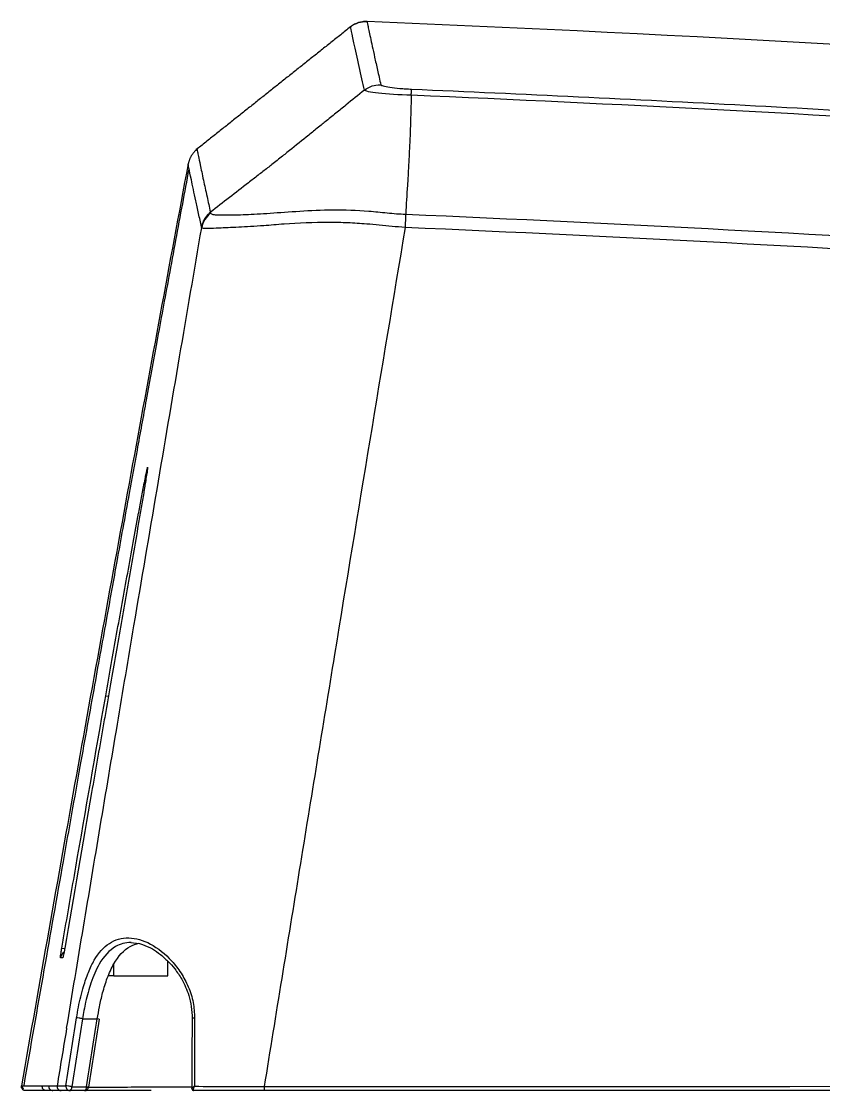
# Model space of a CAD drawing. Header units: millimetres. Extents: x -8699 to 14519, y -2727 to 7848.
# Drawn here: x -8699.3 to -8601.4, y 7030.8 to 7161.1 of the extents above; entities that cross this region are included whole.
import ezdxf

# ---------------------------------------------------------------- set-up
doc = ezdxf.new("R2010")
doc.units = ezdxf.units.MM
doc.layers.add('1', color=7, linetype='Continuous', true_color=0xffffff)

msp = doc.modelspace()

# ---------------------------------------------------------------- linework, layer by layer
at = {"layer": '1', "color": 8, "linetype": 'Continuous'}
for p, q in [((-8659.1, 7160.45), (-8659.1, 7160.45)), ((-8657.11, 7161.1), (-8657.11, 7161.1)), ((-8688.97, 7078.9), (-8688.65, 7078.84)), ((-8687.99, 7044.78), (-8687.99, 7046.21)), ((-8691.8, 7039.54), (-8690, 7039.54)), ((-8699.25, 7031.37), (-8699.25, 7031.37)), ((-8693.1, 7031.26), (-8691.3, 7031.26))]:
    msp.add_line(p, q, dxfattribs=at)
at = {"layer": '1', "color": 7, "linetype": 'Continuous'}
for p, q in [((-8694.33, 7048.15), (-8693.99, 7048.09)), ((-8693.96, 7048.15), (-8693.97, 7048.15)), ((-8681.38, 7044.78), (-8681.38, 7046.55)), ((-8687.99, 7044.78), (-8688.64, 7044.78)), ((-8687.99, 7044.78), (-8681.38, 7044.78)), ((-8699.25, 7031.37), (-8699.25, 7031.37)), ((-8696.72, 7030.78), (-8698.75, 7030.78)), ((-8691.55, 7030.78), (-8693.35, 7030.78)), ((-8678.26, 7030.78), (-8678.26, 7030.78))]:
    msp.add_line(p, q, dxfattribs=at)
msp.add_arc((-8691.55, 7031.28), 0.5, 271.0621, 351.1607, dxfattribs=at)
for centre, major_axis, ratio, start_param, end_param in [((-8693.51, 7046.78), (0, -1), 0.999425, 3.74116, 4.5424), ((-8678.26, 7030.98), (0, 0.2), 0.919718, 1.801014, 3.141593)]:
    msp.add_ellipse(centre, major_axis=major_axis, ratio=ratio, start_param=start_param, end_param=end_param, dxfattribs=at)
at = {"layer": '1', "color": 8, "linetype": 'Continuous'}
for centre, major_axis, ratio, start_param, end_param in [((-8692.05, 7039.57), (-0.494, 0.078), 0.030415, 4.187219, 5.996414), ((-8690.25, 7039.57), (0.494, -0.078), 0.030808, 6.018458, 7.328833), ((-8677.94, 7039.57), (0.5, -0.009), 0.070277, 1.96668, 3.144757), ((-8693.35, 7031.28), (0, -0.5), 0.955, 4.556593, 6.283185), ((-8693.35, 7031.28), (-0.494, 0.077), 0.028846, 4.187139, 5.98568), ((-8693.35, 7031.28), (0, -0.5), 0.5, 0, 1.518436), ((-8691.55, 7031.28), (0, -0.5), 0.5, 0, 1.518436), ((-8691.55, 7031.28), (0.494, -0.077), 0.029226, 6.282214, 7.328751)]:
    msp.add_ellipse(centre, major_axis=major_axis, ratio=ratio, start_param=start_param, end_param=end_param, dxfattribs=at)
at = {"layer": '1', "color": 7, "linetype": 'Continuous'}
for points, degree in [([(-8658.99, 7160.54), (-8668.48, 7152.99), (-8677.97, 7145.44)], 2), ([(-8423.28, 7144.94), (-8501.08, 7152.3), (-8579.02, 7157.8), (-8657.11, 7161.1)], 3), ([(-8423.28, 7144.94), (-8501.07, 7152.3), (-8579.04, 7157.8), (-8657.11, 7161.1)], 3), ([(-8657.43, 7152.73), (-8657.43, 7152.73), (-8657.43, 7152.73), (-8657.44, 7152.73)], 3), ([(-8677.84, 7145.51), (-8678.71, 7144.8), (-8678.92, 7143.71)], 2), ([(-8677.85, 7145.53), (-8677.85, 7145.53), (-8677.85, 7145.53), (-8677.85, 7145.52)], 3), ([(-8676.19, 7137.75), (-8676.74, 7137.32), (-8677.14, 7136.64), (-8677.27, 7135.95)], 3), ([(-8676.21, 7137.84), (-8676.2, 7137.81), (-8676.2, 7137.78), (-8676.19, 7137.75)], 3), ([(-8678.44, 7039.57), (-8678.49, 7030.94)], 1), ([(-8699.25, 7031.37), (-8699.01, 7030.99)], 1), ([(-8678.16, 7031.31), (-8675.3, 7031.29), (-8672.39, 7031.27), (-8669.66, 7031.28)], 3), ([(-8669.65, 7031.28), (-8564.49, 7031.33), (-8459.34, 7031.33), (-8354.2, 7031.29)], 3), ([(-8696.22, 7030.78), (-8697.91, 7030.78), (-8698.75, 7030.78), (-8698.75, 7030.78)], 3), ([(-8694.41, 7030.78), (-8694.76, 7030.78), (-8695.1, 7030.78), (-8695.41, 7030.78)], 3), ([(-8693.35, 7030.78), (-8693.95, 7030.78), (-8694.31, 7030.78), (-8694.41, 7030.78)], 3), ([(-8669.66, 7030.78), (-8672.6, 7030.78), (-8675.52, 7030.78), (-8678.26, 7030.78)], 3)]:
    msp.add_open_spline(points, degree=degree, dxfattribs=at)
for points, degree, knots in [([(-8657.44, 7152.73), (-8657.63, 7153.58), (-8657.85, 7154.59), (-8658.29, 7156.62), (-8658.52, 7157.65), (-8659.07, 7160.22), (-8659.11, 7160.45), (-8659.1, 7160.45)], 3, [0, 0, 0, 0, 0.250585, 0.250585, 0.50117, 0.50117, 1, 1, 1, 1]), ([(-8657.11, 7161.1), (-8657.29, 7161.11), (-8657.48, 7161.1), (-8657.67, 7161.07), (-8658, 7161.02), (-8658.33, 7160.91), (-8658.63, 7160.76), (-8658.79, 7160.67), (-8658.95, 7160.56), (-8659.1, 7160.45)], 3, [0, 0, 0, 0, 0.262765, 0.262765, 0.262765, 0.736711, 0.736711, 0.736711, 1, 1, 1, 1]), ([(-8658.63, 7160.76), (-8658.33, 7160.91), (-8658, 7161.02), (-8657.67, 7161.07), (-8657.48, 7161.1), (-8657.29, 7161.11), (-8657.11, 7161.1)], 3, [0, 0, 0, 0, 0.642151, 0.642151, 0.642151, 1, 1, 1, 1]), ([(-8657.43, 7152.73), (-8657.16, 7152.95), (-8656.83, 7153.12), (-8656.19, 7153.34), (-8655.85, 7153.39), (-8655.5, 7153.38), (-8655.47, 7153.38), (-8655.44, 7153.38)], 3, [0, 0, 0, 0, 0.499431, 0.499431, 0.957296, 0.957296, 1, 1, 1, 1]), ([(-8657.44, 7152.73), (-8658.18, 7152.12), (-8659.34, 7151.18), (-8660.93, 7149.89), (-8661.93, 7149.08), (-8662.74, 7148.43), (-8663.51, 7147.81), (-8664.91, 7146.69), (-8666.27, 7145.6), (-8667.45, 7144.65), (-8668.07, 7144.15), (-8668.67, 7143.69), (-8669.45, 7143.08), (-8670.4, 7142.35), (-8672.73, 7140.53), (-8674.67, 7139.04), (-8676.21, 7137.84)], 3, [0, 0, 0, 0, 0.119728, 0.185364, 0.254236, 0.280037, 0.31464, 0.377181, 0.502366, 0.531447, 0.56478, 0.600756, 0.627341, 0.689362, 0.752462, 1, 1, 1, 1]), ([(-8651.72, 7152.1), (-8653.21, 7152.15), (-8654.66, 7152.24), (-8656.74, 7152.47), (-8657.36, 7152.6), (-8657.43, 7152.73)], 3, [0, 0, 0, 0, 0.5, 0.5, 1, 1, 1, 1]), ([(-8651.72, 7152.1), (-8651.75, 7150.86), (-8651.8, 7149.1), (-8651.89, 7146.68), (-8651.98, 7144.86), (-8652.07, 7142.98), (-8652.22, 7140.56), (-8652.33, 7138.78), (-8652.4, 7137.6)], 3, [0, 0, 0, 0, 0.255787, 0.364613, 0.500001, 0.632421, 0.75509, 1, 1, 1, 1]), ([(-8678.93, 7143.74), (-8681.21, 7131.55), (-8683.46, 7119.36), (-8688, 7094.54), (-8690.29, 7081.91), (-8694.81, 7056.65), (-8697.04, 7044.01), (-8699.25, 7031.37)], 3, [0, 0, 0, 0, 0.325683, 0.325683, 0.662839, 0.662839, 1, 1, 1, 1]), ([(-8678.85, 7143.08), (-8679.11, 7141.68), (-8679.92, 7137.33), (-8681.22, 7130.31), (-8682.69, 7122.35), (-8683.98, 7115.3), (-8685.1, 7109.15), (-8686.06, 7103.92), (-8686.88, 7099.4), (-8687.78, 7094.39), (-8688.93, 7088.05), (-8690.43, 7079.72), (-8692.21, 7069.76), (-8694.27, 7058.18), (-8696.56, 7045.21), (-8698.15, 7036.1), (-8698.97, 7031.39)], 3, [0, 0, 0, 0, 0.037695, 0.117259, 0.188644, 0.251859, 0.30691, 0.353803, 0.392542, 0.428326, 0.488312, 0.56284, 0.651913, 0.755539, 0.873732, 1, 1, 1, 1]), ([(-8678.82, 7143.2), (-8678.82, 7143.21), (-8678.89, 7143.51), (-8678.91, 7143.62), (-8678.92, 7143.71)], 3, [0, 0, 0, 0, 0.042375, 1, 1, 1, 1]), ([(-8652.47, 7135.98), (-8653, 7136.02), (-8654.57, 7136.16), (-8656.91, 7136.4), (-8659.46, 7136.57), (-8662.94, 7136.62), (-8666.46, 7136.48), (-8670.12, 7136.15), (-8672.92, 7136.01), (-8675.11, 7135.91), (-8676.42, 7135.85), (-8677.1, 7135.83), (-8677.22, 7135.91), (-8677.27, 7135.95)], 3, [0, 0, 0, 0, 0.042107, 0.124912, 0.187139, 0.25014, 0.415334, 0.499756, 0.622472, 0.749236, 0.845916, 0.929202, 1, 1, 1, 1]), ([(-8684.96, 7101.16), (-8684.95, 7101.19), (-8684.83, 7101.83), (-8684.6, 7103.07), (-8684.35, 7104.4), (-8684.18, 7105.25), (-8684.11, 7105.64), (-8684.04, 7105.95), (-8683.99, 7106.2), (-8683.94, 7106.44), (-8683.89, 7106.69), (-8683.85, 7106.8), (-8683.87, 7106.66), (-8683.89, 7106.48), (-8683.93, 7106.17), (-8684.03, 7105.58), (-8684.14, 7104.88), (-8684.24, 7104.3), (-8684.33, 7103.71), (-8684.51, 7102.67), (-8684.77, 7101.16), (-8685.18, 7098.72), (-8685.71, 7095.65), (-8686.58, 7090.69), (-8687.44, 7085.74), (-8688.31, 7080.76), (-8688.75, 7078.26), (-8688.97, 7076.98)], 3, [0, 0, 0, 0, 0.002624, 0.052596, 0.102421, 0.115083, 0.127456, 0.138036, 0.145249, 0.152538, 0.165714, 0.177714, 0.19026, 0.196785, 0.20289, 0.227685, 0.253035, 0.265626, 0.278094, 0.30315, 0.352967, 0.402663, 0.502109, 0.601724, 0.800832, 0.897685, 1, 1, 1, 1]), ([(-8688.97, 7076.98), (-8689.09, 7076.32), (-8689.2, 7075.67), (-8689.78, 7072.38), (-8690.24, 7069.76), (-8691.79, 7060.8), (-8692.89, 7054.48), (-8693.97, 7048.15)], 3, [0, 0, 0, 0, 0.068357, 0.068357, 0.341785, 0.341785, 1, 1, 1, 1]), ([(-8692.53, 7039.65), (-8692.45, 7040.08), (-8692.31, 7040.96), (-8692.02, 7042.25), (-8691.63, 7043.7), (-8691.1, 7045.24), (-8690.16, 7047.22), (-8688.62, 7048.97), (-8686.23, 7049.64), (-8683.49, 7048.87), (-8681.27, 7047.08), (-8679.76, 7045.15), (-8678.86, 7043.45), (-8678.23, 7041.58), (-8678.17, 7040.25), (-8678.13, 7039.6)], 3, [0, 0, 0, 0, 0.041504, 0.083106, 0.125608, 0.187994, 0.250497, 0.37504, 0.499551, 0.623472, 0.749325, 0.813008, 0.874944, 0.938828, 1, 1, 1, 1]), ([(-8694.49, 7046.95), (-8694.5, 7046.95), (-8694.5, 7046.96), (-8694.5, 7047.01), (-8694.49, 7047.06), (-8694.48, 7047.2), (-8694.46, 7047.29), (-8694.43, 7047.5), (-8694.42, 7047.62), (-8694.37, 7047.88), (-8694.35, 7048.02), (-8694.33, 7048.15)], 3, [0, 0, 0, 0, 0.134016, 0.134016, 0.347071, 0.347071, 0.563356, 0.563356, 0.781754, 0.781754, 1, 1, 1, 1]), ([(-8693.97, 7048.15), (-8693.99, 7048.06), (-8694, 7047.97), (-8694.04, 7047.75), (-8694.07, 7047.62), (-8694.11, 7047.39), (-8694.13, 7047.29), (-8694.17, 7047.13), (-8694.18, 7047.06), (-8694.21, 7046.97), (-8694.22, 7046.95), (-8694.22, 7046.95)], 3, [0, 0, 0, 0, 0.146006, 0.146006, 0.362837, 0.362837, 0.576518, 0.576518, 0.788185, 0.788185, 1, 1, 1, 1]), ([(-8685.89, 7048.83), (-8686.57, 7048.83), (-8688.03, 7048.45), (-8689.68, 7046.64), (-8690.78, 7044.08), (-8691.42, 7041.73), (-8691.69, 7040.22), (-8691.8, 7039.54)], 3, [0, 0, 0, 0, 0.21192, 0.494318, 0.692341, 0.860832, 1, 1, 1, 1]), ([(-8690, 7039.54), (-8689.91, 7040.03), (-8689.73, 7041.1), (-8689.35, 7042.79), (-8688.78, 7044.6), (-8687.8, 7046.78), (-8686.47, 7048.24), (-8685.29, 7048.68), (-8684.91, 7048.75)], 3, [0, 0, 0, 0, 0.109276, 0.238223, 0.387005, 0.555716, 0.863452, 1, 1, 1, 1]), ([(-8685.91, 7048.83), (-8685.46, 7048.83), (-8684.61, 7048.69), (-8683.37, 7048.14), (-8682.41, 7047.49), (-8681.9, 7047.03), (-8681.72, 7046.85)], 3, [0, 0, 0, 0, 0.349175, 0.63485, 0.86577, 1, 1, 1, 1]), ([(-8681.72, 7046.85), (-8681.6, 7046.75), (-8681.19, 7046.39), (-8680.49, 7045.57), (-8679.58, 7044.23), (-8678.68, 7042.23), (-8678.45, 7040.57), (-8678.44, 7039.58)], 3, [0, 0, 0, 0, 0.064407, 0.224166, 0.411927, 0.669766, 1, 1, 1, 1]), ([(-8689.77, 7039.49), (-8689.99, 7038.11), (-8690.43, 7035.35), (-8690.86, 7032.59), (-8691.07, 7031.21)], 3, [0, 0, 0, 0, 0.5, 1, 1, 1, 1]), ([(-8699.21, 7031.07), (-8699.22, 7031.11), (-8699.23, 7031.14), (-8699.25, 7031.23), (-8699.26, 7031.29), (-8699.25, 7031.35), (-8699.25, 7031.36), (-8699.25, 7031.37)], 3, [0, 0, 0, 0, 0.347745, 0.347745, 0.906538, 0.906538, 1, 1, 1, 1]), ([(-8698.75, 7030.78), (-8698.81, 7030.78), (-8698.87, 7030.79), (-8698.97, 7030.83), (-8699.02, 7030.86), (-8699.11, 7030.93), (-8699.15, 7030.97), (-8699.21, 7031.07), (-8699.23, 7031.12), (-8699.25, 7031.23), (-8699.26, 7031.29), (-8699.25, 7031.35), (-8699.25, 7031.36), (-8699.25, 7031.37)], 3, [0, 0, 0, 0, 0.193533, 0.193533, 0.387066, 0.387066, 0.580588, 0.580588, 0.77411, 0.77411, 0.967632, 0.967632, 1, 1, 1, 1]), ([(-8695.9, 7031.37), (-8695.88, 7031.37), (-8695.87, 7031.37), (-8695.8, 7031.37), (-8695.73, 7031.37), (-8695.43, 7031.37), (-8695.17, 7031.36), (-8694.9, 7031.36)], 3, [0, 0, 0, 0, 0.047522, 0.047522, 0.237609, 0.237609, 1, 1, 1, 1]), ([(-8678.45, 7030.98), (-8678.47, 7030.98), (-8678.51, 7031), (-8678.46, 7031.08), (-8678.34, 7031.18), (-8678.25, 7031.27), (-8678.2, 7031.31)], 3, [0, 0, 0, 0, 0.23634, 0.501893, 0.753104, 1, 1, 1, 1]), ([(-8678.47, 7031.05), (-8678.47, 7031.02), (-8678.47, 7030.98), (-8678.43, 7030.92), (-8678.38, 7030.86), (-8678.34, 7030.84), (-8678.31, 7030.84)], 3, [0, 0, 0, 0, 0.224829, 0.474584, 0.738019, 1, 1, 1, 1]), ([(-8678.18, 7031.3), (-8678.19, 7031.28), (-8678.2, 7031.25), (-8678.23, 7031.19), (-8678.27, 7031.08), (-8678.32, 7030.94), (-8678.33, 7030.81), (-8678.29, 7030.79), (-8678.26, 7030.78)], 3, [0, 0, 0, 0, 0.0718, 0.125756, 0.251452, 0.501084, 0.750469, 1, 1, 1, 1]), ([(-8695.41, 7030.78), (-8695.51, 7030.78), (-8695.61, 7030.78), (-8695.89, 7030.78), (-8696.05, 7030.78), (-8696.22, 7030.78)], 3, [0, 0, 0, 0, 0.361696, 0.361696, 1, 1, 1, 1]), ([(-8683.43, 7030.78), (-8684.4, 7030.78), (-8685.3, 7030.78), (-8688.48, 7030.78), (-8690.32, 7030.78), (-8692.16, 7030.78), (-8692.39, 7030.78)], 2, [0, 0, 0, 0.124966, 0.124966, 0.562483, 0.562483, 1, 1, 1]), ([(-8354.2, 7030.78), (-8366.77, 7030.78), (-8379.34, 7030.78), (-8406.19, 7030.78), (-8420.48, 7030.78), (-8440.6, 7030.78), (-8446.43, 7030.78), (-8473.81, 7030.78), (-8495.36, 7030.78), (-8567.83, 7030.78), (-8618.74, 7030.78), (-8669.66, 7030.78)], 3, [0, 0, 0, 0, 0.11954, 0.11954, 0.255382, 0.255382, 0.310858, 0.310858, 0.515792, 0.515792, 1, 1, 1, 1])]:
    msp.add_open_spline(points, degree=degree, knots=knots, dxfattribs=at)
at = {"layer": '1', "color": 8, "linetype": 'Continuous'}
for points, knots in [([(-8657.11, 7161.1), (-8657.1, 7161.07), (-8657.1, 7161.03), (-8657.02, 7160.64), (-8656.89, 7160.04), (-8656.71, 7159.18), (-8656.48, 7158.1), (-8656.19, 7156.77), (-8655.85, 7155.22), (-8655.57, 7153.99), (-8655.44, 7153.38)], [0, 0, 0, 0, 0.126245, 0.252101, 0.377585, 0.502714, 0.627504, 0.751972, 0.876132, 1, 1, 1, 1]), ([(-8655.44, 7153.38), (-8655.42, 7153.36), (-8655.37, 7153.31), (-8655.08, 7153.21), (-8654.41, 7153.07), (-8653.36, 7152.96), (-8652.41, 7152.89), (-8651.92, 7152.86), (-8651.68, 7152.85)], [0, 0, 0, 0, 0.126931, 0.251728, 0.500715, 0.751128, 0.876529, 1, 1, 1, 1]), ([(-8489.42, 7141.84), (-8502.23, 7142.9), (-8531.44, 7145.19), (-8585.52, 7148.87), (-8626.83, 7151.03), (-8651.72, 7152.1)], [0, 0, 0, 0, 0.237223, 0.540651, 1, 1, 1, 1]), ([(-8651.68, 7152.85), (-8644.9, 7152.55), (-8631.34, 7151.94), (-8611.01, 7150.91), (-8590.68, 7149.78), (-8563.59, 7148.13), (-8536.51, 7146.27), (-8509.45, 7144.22), (-8495.92, 7143.12), (-8489.16, 7142.57)], [0, 0, 0, 0, 0.125001, 0.249997, 0.374992, 0.49999, 0.749992, 0.874995, 1, 1, 1, 1]), ([(-8677.85, 7145.52), (-8677.84, 7145.51), (-8677.84, 7145.47), (-8677.79, 7145.22), (-8677.67, 7144.65), (-8677.45, 7143.58), (-8677.1, 7141.95), (-8676.67, 7139.95), (-8676.35, 7138.49), (-8676.21, 7137.84)], [0, 0, 0, 0, 0.065013, 0.182668, 0.322603, 0.48482, 0.693263, 0.86499, 1, 1, 1, 1]), ([(-8677.29, 7136.04), (-8677.41, 7136.61), (-8677.67, 7137.77), (-8678, 7139.3), (-8678.3, 7140.69), (-8678.6, 7142.14), (-8678.76, 7142.9), (-8678.82, 7143.2)], [0, 0, 0, 0, 0.155682, 0.321172, 0.496489, 0.681611, 1, 1, 1, 1]), ([(-8676.19, 7137.75), (-8676.16, 7137.71), (-8676.09, 7137.59), (-8675.71, 7137.54), (-8675.05, 7137.52), (-8673.96, 7137.51), (-8672.03, 7137.55), (-8669.02, 7137.71), (-8665.37, 7138), (-8661.29, 7138.2), (-8657.64, 7138.07), (-8655.03, 7137.81), (-8653.53, 7137.66), (-8652.78, 7137.62), (-8652.41, 7137.6)], [0, 0, 0, 0, 0.048415, 0.125033, 0.183555, 0.250524, 0.375629, 0.500271, 0.624932, 0.749986, 0.875031, 0.937834, 0.969335, 1, 1, 1, 1]), ([(-8652.4, 7137.6), (-8626.14, 7136.47), (-8599.97, 7135.09), (-8547.74, 7131.8), (-8521.64, 7129.9), (-8495.45, 7127.78)], [0, 0, 0, 0, 0.5, 0.5, 1, 1, 1, 1]), ([(-8693.74, 7038.4), (-8693.4, 7040.45), (-8692.72, 7044.55), (-8691.35, 7052.74), (-8689.63, 7063.04), (-8687.57, 7075.3), (-8685.27, 7089), (-8682.74, 7103.94), (-8679.98, 7120.12), (-8678.17, 7130.71), (-8677.27, 7135.95)], [0, 0, 0, 0, 0.062535, 0.125028, 0.24997, 0.377174, 0.499966, 0.670227, 0.836844, 1, 1, 1, 1]), ([(-8652.47, 7135.98), (-8655.33, 7118.78), (-8658.21, 7101.4), (-8662.51, 7075.18), (-8663.94, 7066.42), (-8666.8, 7048.86), (-8668.23, 7040.07), (-8669.65, 7031.28)], [0, 0, 0, 0, 0.5, 0.5, 0.75, 0.75, 1, 1, 1, 1]), ([(-8495.61, 7126.16), (-8521.72, 7128.28), (-8547.85, 7130.2), (-8600.14, 7133.48), (-8626.3, 7134.85), (-8652.47, 7135.98)], [0, 0, 0, 0, 0.5, 0.5, 1, 1, 1, 1]), ([(-8688.97, 7078.9), (-8688.75, 7080.18), (-8688.31, 7082.68), (-8687.42, 7087.67), (-8686.52, 7092.63), (-8685.63, 7097.55), (-8685.18, 7099.98), (-8684.96, 7101.16)], [0, 0, 0, 0, 0.171134, 0.334953, 0.669613, 0.837056, 1, 1, 1, 1]), ([(-8694.33, 7048.15), (-8694.22, 7048.81), (-8694.1, 7049.47), (-8693.54, 7052.75), (-8693.08, 7055.38), (-8691.42, 7064.97), (-8690.2, 7071.94), (-8688.97, 7078.9)], [0, 0, 0, 0, 0.064077, 0.064077, 0.320384, 0.320384, 1, 1, 1, 1]), ([(-8694.22, 7046.95), (-8694.24, 7046.95), (-8694.27, 7046.95), (-8694.36, 7046.95), (-8694.43, 7046.95), (-8694.49, 7046.95)], [0, 0, 0, 0, 0.255377, 0.255377, 1, 1, 1, 1]), ([(-8693.82, 7031.36), (-8693.61, 7032.74), (-8693.18, 7035.5), (-8692.74, 7038.26), (-8692.53, 7039.65)], [0, 0, 0, 0, 0.5, 1, 1, 1, 1]), ([(-8678.13, 7039.6), (-8678.15, 7038.29), (-8678.18, 7035.53), (-8678.16, 7032.76), (-8678.16, 7031.31)], [0, 0, 0, 0, 0.47524, 1, 1, 1, 1]), ([(-8699.25, 7031.37), (-8699.22, 7031.37), (-8699.18, 7031.37), (-8698.84, 7031.37), (-8698.32, 7031.37), (-8697.62, 7031.37), (-8697.01, 7031.37), (-8696.71, 7031.37)], [0, 0, 0, 0, 0.210409, 0.416478, 0.616769, 0.811277, 1, 1, 1, 1]), ([(-8696.22, 7030.78), (-8696.34, 7030.78), (-8696.5, 7030.84), (-8696.7, 7031.08), (-8696.73, 7031.24), (-8696.71, 7031.37)], [0, 0, 0, 0, 0.5, 0.5, 1, 1, 1, 1]), ([(-8696.71, 7031.37), (-8696.55, 7031.37), (-8696.38, 7031.37), (-8696.1, 7031.37), (-8696, 7031.37), (-8695.9, 7031.37)], [0, 0, 0, 0, 0.639369, 0.639369, 1, 1, 1, 1]), ([(-8695.9, 7031.37), (-8695.9, 7031.29), (-8695.91, 7031.15), (-8695.8, 7030.95), (-8695.62, 7030.81), (-8695.48, 7030.79), (-8695.41, 7030.78)], [0, 0, 0, 0, 0.242352, 0.499889, 0.749873, 1, 1, 1, 1]), ([(-8694.9, 7031.36), (-8694.85, 7031.37), (-8694.74, 7031.37), (-8694.37, 7031.36), (-8694, 7031.36), (-8693.82, 7031.36)], [0, 0, 0, 0, 0.34615, 0.680331, 1, 1, 1, 1]), ([(-8691.22, 7031.21), (-8691.22, 7031.21), (-8691.02, 7031.21), (-8690.53, 7031.22), (-8689.54, 7031.22), (-8688.28, 7031.22), (-8686.76, 7031.22), (-8684.71, 7031.23), (-8681.97, 7031.24), (-8679.64, 7031.25), (-8678.39, 7031.25)], [0, 0, 0, 0, 0.000195, 0.116412, 0.236274, 0.359217, 0.484578, 0.61161, 0.798442, 1, 1, 1, 1])]:
    msp.add_open_spline(points, degree=3, knots=knots, dxfattribs=at)
at = {"layer": '1', "color": 7, "linetype": 'Continuous'}
for points, weights in [([(-8651.72, 7152.1), (-8651.69, 7152.76), (-8651.68, 7152.85)], [0.999998628203, 0.95000210686, 1]), ([(-8652.4, 7137.6), (-8652.43, 7136.94), (-8652.47, 7135.98)], [1, 0.949830621918, 0.999990335646])]:
    msp.add_rational_spline(points, weights, degree=2, dxfattribs=at)
at = {"layer": '1', "color": 8, "linetype": 'Continuous'}
for points, weights in [([(-8676.21, 7137.84), (-8677.09, 7137.14), (-8677.29, 7136.04)], [0.999987725205, 0.936523144323, 1]), ([(-8694.9, 7031.36), (-8695, 7030.78), (-8694.41, 7030.78)], [0.999973992733, 0.647001829747, 0.999973482234]), ([(-8669.66, 7031.28), (-8669.65, 7030.78), (-8669.65, 7030.78)], [1, 0.707560351302, 1])]:
    msp.add_rational_spline(points, weights, degree=2, dxfattribs=at)
for points in [[(-8677.27, 7135.95), (-8677.28, 7135.98), (-8677.28, 7136.01), (-8677.29, 7136.04)], [(-8691.8, 7039.54), (-8692.24, 7036.78), (-8692.67, 7034.02), (-8693.1, 7031.26)], [(-8691.3, 7031.26), (-8690.87, 7034.02), (-8690.44, 7036.78), (-8690, 7039.54)], [(-8693.74, 7038.4), (-8694.13, 7036.05), (-8694.52, 7033.71), (-8694.9, 7031.36)]]:
    msp.add_open_spline(points, degree=3, dxfattribs=at)

doc.saveas('drawing.dxf')
